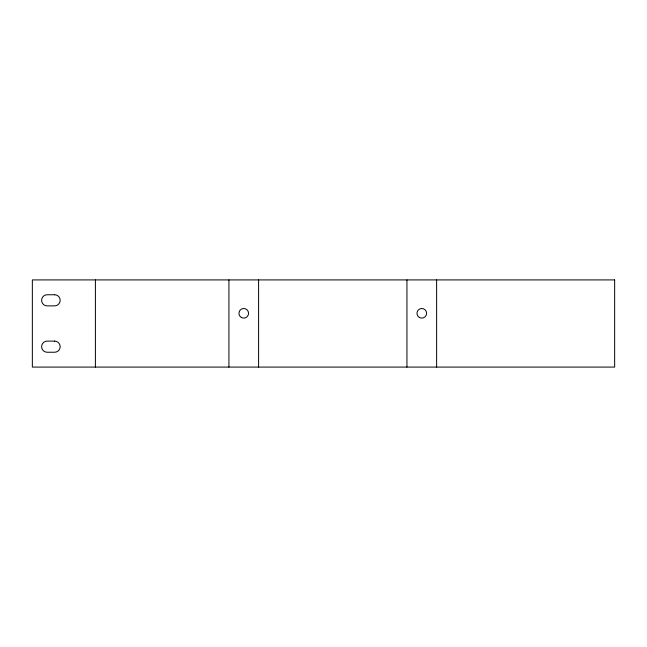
<?xml version="1.0" encoding="UTF-8"?>
<svg xmlns="http://www.w3.org/2000/svg" width="647" height="647" viewBox="0 0 647 647"><rect width="100%" height="100%" fill="white"/><g stroke="black" fill="none" stroke-linecap="round" stroke-linejoin="round"><path stroke-width="0.97" d="M436.62 279.916L436.62 367.084M406.947 279.916L406.947 367.084M258.598 279.916L258.598 367.084M228.925 279.916L228.925 367.084M95.4 279.916L95.4 367.084M614.65 279.916L32.35 279.916L32.35 367.084L614.65 367.084L614.65 279.916M54.607 294.757L47.182 294.757A5.564 5.564 0 0 0 41.618 300.321A5.564 5.564 0 0 0 47.182 305.885L54.607 305.885A5.564 5.564 0 0 0 60.163 300.321A5.564 5.564 0 0 0 54.607 294.757M54.607 341.115L47.182 341.115A5.564 5.564 0 0 0 41.618 346.679A5.564 5.564 0 0 0 47.182 352.243L54.607 352.243A5.564 5.564 0 0 0 60.163 346.679A5.564 5.564 0 0 0 54.607 341.115M419.377 317.475A4.82 4.82 0 0 0 426.608 313.302A4.82 4.82 0 0 0 419.377 309.129A4.82 4.82 0 0 0 419.377 317.475M241.347 317.475A4.82 4.82 0 0 0 248.577 313.302A4.82 4.82 0 0 0 241.347 309.129A4.82 4.82 0 0 0 241.347 317.475"/></g></svg>
